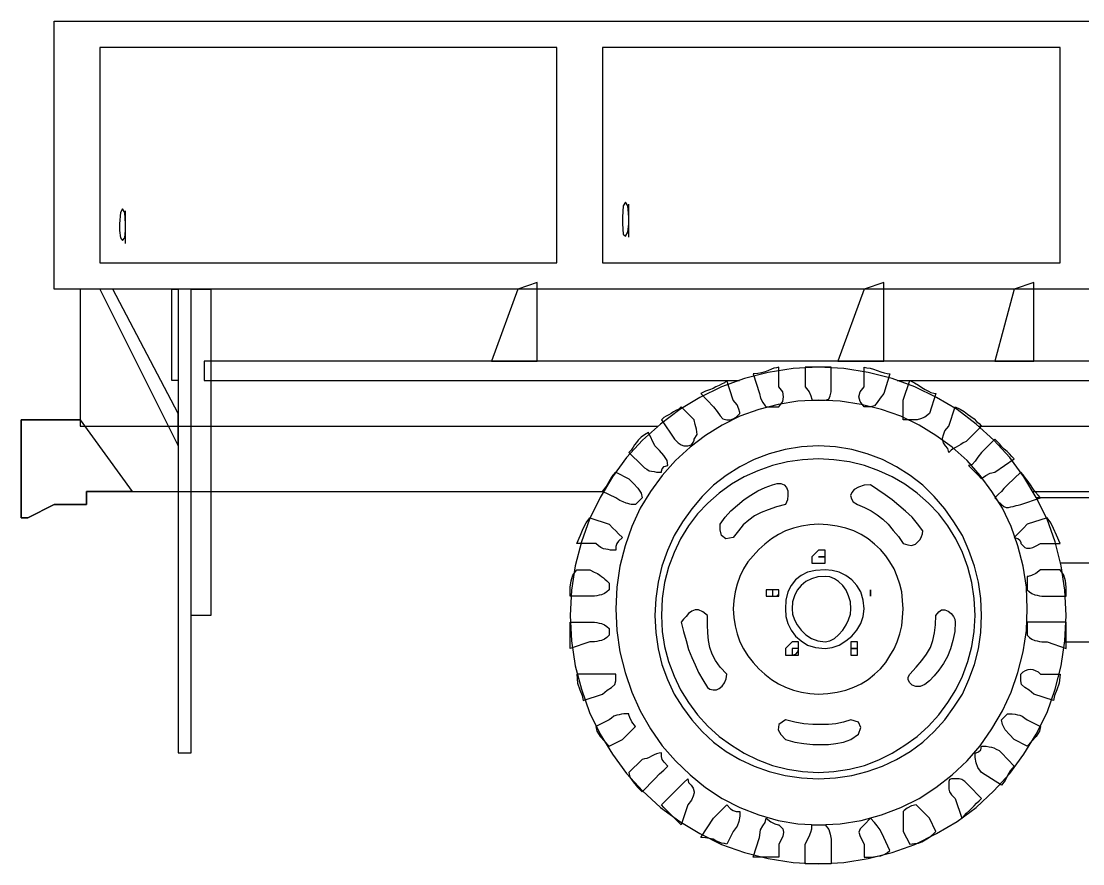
# Model space of a CAD drawing. Header units: millimetres. Extents: x -3106.05 to -3100.2, y 1822.95 to 1825.11.
# Drawn here: x -3106.054 to -3104.219, y 1822.951 to 1824.408 of the extents above; entities that cross this region are included whole.
import ezdxf

# ---------------------------------------------------------------- set-up
doc = ezdxf.new("R2010")
doc.units = ezdxf.units.MM
doc.header["$LTSCALE"] = 10
doc.layers.add('Veículos', color=2, linetype='Continuous')

msp = doc.modelspace()

# ---------------------------------------------------------------- linework, layer by layer
at = {"layer": 'Veículos'}
for points in [[(-3102.4519, 1823.9442), (-3105.9975, 1823.9442), (-3105.9975, 1824.4076), (-3102.4519, 1824.4076), (-3102.4519, 1823.9442)], [(-3105.1284, 1824.3621), (-3105.9187, 1824.3621), (-3105.9187, 1823.9897), (-3105.1284, 1823.9897), (-3105.1284, 1824.3621)], [(-3105.1284, 1824.3621), (-3105.9187, 1824.3621), (-3105.9187, 1823.9897)], [(-3104.2584, 1824.3621), (-3105.0495, 1824.3621), (-3105.0495, 1823.9897), (-3104.2584, 1823.9897), (-3104.2584, 1824.3621)], [(-3104.2584, 1824.3621), (-3105.0495, 1824.3621), (-3105.0495, 1823.9897)], [(-3105.8739, 1824.0572), (-3105.8756, 1824.0767), (-3105.8796, 1824.0832), (-3105.8829, 1824.0767), (-3105.8845, 1824.0572), (-3105.8845, 1824.0458), (-3105.8829, 1824.0328), (-3105.8796, 1824.0287), (-3105.8756, 1824.0328), (-3105.8739, 1824.0458), (-3105.8739, 1824.0572)], [(-3105.004, 1824.0686), (-3105.0056, 1824.0881), (-3105.0096, 1824.0946), (-3105.0137, 1824.0881), (-3105.0153, 1824.0686), (-3105.0153, 1824.0572), (-3105.0137, 1824.0393), (-3105.0096, 1824.036), (-3105.0056, 1824.0426), (-3105.004, 1824.0572), (-3105.004, 1824.0686)], [(-3105.004, 1824.0344), (-3105.004, 1824.036), (-3105.004, 1824.0417), (-3105.004, 1824.0491), (-3105.004, 1824.0572), (-3105.004, 1824.0686), (-3105.004, 1824.0767), (-3105.004, 1824.084), (-3105.004, 1824.0897), (-3105.004, 1824.0913)], [(-3105.8739, 1824.023), (-3105.8739, 1824.0247), (-3105.8739, 1824.0304), (-3105.8739, 1824.0377), (-3105.8739, 1824.0458), (-3105.8739, 1824.0572), (-3105.8739, 1824.0702), (-3105.8739, 1824.0775), (-3105.8739, 1824.08), (-3105.8739, 1824.08)], [(-3105.1625, 1823.9556), (-3105.1958, 1823.9442), (-3105.2414, 1823.8198), (-3105.1625, 1823.8198), (-3105.1625, 1823.9556)], [(-3104.5633, 1823.9556), (-3104.5975, 1823.9442), (-3104.643, 1823.8198), (-3104.5633, 1823.8198), (-3104.5633, 1823.9556)], [(-3104.304, 1823.9556), (-3104.3381, 1823.9442), (-3104.3714, 1823.8198), (-3104.304, 1823.8198), (-3104.304, 1823.9556)], [(-3102.4746, 1823.9442), (-3105.9528, 1823.9442), (-3105.9528, 1823.7076), (-3104.9531, 1823.7076)], [(-3105.8959, 1823.9442), (-3105.9187, 1823.9442), (-3105.7829, 1823.6734), (-3105.7829, 1823.7295), (-3105.8959, 1823.9442)], [(-3105.7942, 1823.9442), (-3105.7829, 1823.9442), (-3105.7829, 1823.7865), (-3105.7942, 1823.7865), (-3105.7942, 1823.9442)], [(-3105.7609, 1823.9442), (-3105.7829, 1823.9442), (-3105.7829, 1823.1425), (-3105.7609, 1823.1425), (-3105.7609, 1823.9442)], [(-3105.7609, 1823.9442), (-3105.7268, 1823.9442), (-3105.7268, 1823.3799), (-3105.7609, 1823.3799), (-3105.7609, 1823.9442)], [(-3103.5608, 1823.7865), (-3102.4746, 1823.7865), (-3102.4746, 1823.8198), (-3105.7382, 1823.8198), (-3105.7382, 1823.7865)], [(-3104.6763, 1823.8092), (-3104.7202, 1823.8068), (-3104.7633, 1823.8003), (-3104.804, 1823.7897), (-3104.8438, 1823.7751), (-3104.8812, 1823.7572), (-3104.9162, 1823.736), (-3104.9495, 1823.7108), (-3104.9804, 1823.6832), (-3105.008, 1823.6531), (-3105.0324, 1823.6198), (-3105.0536, 1823.584), (-3105.0723, 1823.5466), (-3105.0861, 1823.5076), (-3105.0966, 1823.4661), (-3105.1032, 1823.4238), (-3105.1056, 1823.3799), (-3105.1032, 1823.336), (-3105.0966, 1823.2929), (-3105.0861, 1823.2523), (-3105.0723, 1823.2124), (-3105.0536, 1823.175), (-3105.0324, 1823.1401), (-3105.008, 1823.1067), (-3104.9804, 1823.0767), (-3104.9495, 1823.0482), (-3104.9162, 1823.0238), (-3104.8812, 1823.0027), (-3104.8438, 1822.984), (-3104.804, 1822.9701), (-3104.7633, 1822.9596), (-3104.7202, 1822.9531), (-3104.6763, 1822.9506), (-3104.6324, 1822.9531), (-3104.5901, 1822.9596), (-3104.5487, 1822.9701), (-3104.5096, 1822.984), (-3104.4722, 1823.0027), (-3104.4365, 1823.0238), (-3104.4039, 1823.0482), (-3104.373, 1823.0767), (-3104.3454, 1823.1067), (-3104.321, 1823.1401), (-3104.2999, 1823.175), (-3104.2812, 1823.2124), (-3104.2673, 1823.2523), (-3104.2568, 1823.2929), (-3104.2503, 1823.336), (-3104.2478, 1823.3799), (-3104.2503, 1823.4238), (-3104.2568, 1823.4661), (-3104.2673, 1823.5076), (-3104.2812, 1823.5466), (-3104.2999, 1823.584), (-3104.321, 1823.6198), (-3104.3454, 1823.6531), (-3104.373, 1823.6832), (-3104.4039, 1823.7108), (-3104.4365, 1823.736), (-3104.4722, 1823.7572), (-3104.5096, 1823.7751), (-3104.5487, 1823.7897), (-3104.5901, 1823.8003), (-3104.6324, 1823.8068), (-3104.6763, 1823.8092)], [(-3104.7446, 1823.8092), (-3104.7487, 1823.8084), (-3104.7535, 1823.8076), (-3104.7576, 1823.8059), (-3104.7625, 1823.8035), (-3104.7682, 1823.8011), (-3104.7747, 1823.7995), (-3104.7812, 1823.7987), (-3104.7893, 1823.7978), (-3104.778, 1823.7637), (-3104.7763, 1823.7556), (-3104.7723, 1823.7482), (-3104.7682, 1823.7425), (-3104.7666, 1823.7409), (-3104.7584, 1823.7409), (-3104.7519, 1823.7409), (-3104.7462, 1823.7409), (-3104.7446, 1823.7409), (-3104.7381, 1823.7499), (-3104.7365, 1823.758), (-3104.7381, 1823.7669), (-3104.7446, 1823.7751), (-3104.7446, 1823.8092)], [(-3104.6544, 1823.8092), (-3104.6584, 1823.8092), (-3104.6625, 1823.8092), (-3104.6674, 1823.8092), (-3104.6722, 1823.8092), (-3104.6779, 1823.8092), (-3104.6836, 1823.8092), (-3104.691, 1823.8092), (-3104.6991, 1823.8092), (-3104.6991, 1823.7751), (-3104.6926, 1823.7669), (-3104.6893, 1823.7596), (-3104.6877, 1823.7539), (-3104.6877, 1823.7523), (-3104.6796, 1823.7523), (-3104.6722, 1823.7523), (-3104.6665, 1823.7523), (-3104.6649, 1823.7523), (-3104.6584, 1823.7539), (-3104.656, 1823.7596), (-3104.6544, 1823.7669), (-3104.6544, 1823.7751), (-3104.6544, 1823.8092)], [(-3104.5975, 1823.8092), (-3104.5926, 1823.8084), (-3104.5869, 1823.8076), (-3104.5812, 1823.8059), (-3104.5747, 1823.8035), (-3104.5682, 1823.8011), (-3104.5625, 1823.7995), (-3104.5576, 1823.7987), (-3104.5527, 1823.7978), (-3104.5633, 1823.7637), (-3104.5698, 1823.7556), (-3104.5747, 1823.7482), (-3104.5796, 1823.7425), (-3104.5861, 1823.7409), (-3104.5975, 1823.7409), (-3104.604, 1823.7499), (-3104.6064, 1823.758), (-3104.604, 1823.7669), (-3104.5975, 1823.7751), (-3104.5975, 1823.8092)], [(-3105.7382, 1823.7865), (-3104.8128, 1823.7865)], [(-3104.8348, 1823.7865), (-3104.8389, 1823.7824), (-3104.8438, 1823.7799), (-3104.8479, 1823.7775), (-3104.8536, 1823.7751), (-3104.8584, 1823.7726), (-3104.8649, 1823.7702), (-3104.8715, 1823.7677), (-3104.8796, 1823.7637), (-3104.8576, 1823.7409), (-3104.8511, 1823.7328), (-3104.8462, 1823.7255), (-3104.8414, 1823.7198), (-3104.8348, 1823.7181), (-3104.8284, 1823.7181), (-3104.8235, 1823.7198), (-3104.8186, 1823.723), (-3104.8121, 1823.7295), (-3104.8121, 1823.7312), (-3104.8137, 1823.7369), (-3104.817, 1823.7442), (-3104.8235, 1823.7523), (-3104.8348, 1823.7865)], [(-3104.54, 1823.7865), (-3103.895, 1823.7865)], [(-3104.5186, 1823.7865), (-3104.5105, 1823.7824), (-3104.5031, 1823.7783), (-3104.4974, 1823.7742), (-3104.4917, 1823.771), (-3104.486, 1823.7677), (-3104.482, 1823.7653), (-3104.4771, 1823.7645), (-3104.4731, 1823.7637), (-3104.4844, 1823.7295), (-3104.4926, 1823.723), (-3104.4999, 1823.7198), (-3104.5056, 1823.7181), (-3104.5072, 1823.7181), (-3104.5153, 1823.7181), (-3104.5227, 1823.7181), (-3104.5283, 1823.7181), (-3104.53, 1823.7181), (-3104.53, 1823.7271), (-3104.53, 1823.7352), (-3104.53, 1823.7442), (-3104.53, 1823.7523), (-3104.5186, 1823.7865)], [(-3104.6763, 1823.7523), (-3104.7121, 1823.7507), (-3104.7462, 1823.745), (-3104.7796, 1823.736), (-3104.8121, 1823.7246), (-3104.843, 1823.7092), (-3104.8715, 1823.6913), (-3104.8983, 1823.671), (-3104.9235, 1823.6482), (-3104.9462, 1823.6222), (-3104.9666, 1823.5946), (-3104.9845, 1823.5653), (-3104.9991, 1823.5336), (-3105.0105, 1823.5002), (-3105.0194, 1823.4653), (-3105.0251, 1823.4287), (-3105.0267, 1823.3913), (-3105.0251, 1823.3539), (-3105.0194, 1823.3173), (-3105.0105, 1823.2815), (-3104.9991, 1823.2474), (-3104.9845, 1823.2149), (-3104.9666, 1823.184), (-3104.9462, 1823.1547), (-3104.9235, 1823.1287), (-3104.8983, 1823.1043), (-3104.8715, 1823.0824), (-3104.843, 1823.0636), (-3104.8121, 1823.0482), (-3104.7796, 1823.0352), (-3104.7462, 1823.0254), (-3104.7121, 1823.0197), (-3104.6763, 1823.0181), (-3104.6389, 1823.0197), (-3104.6023, 1823.0254), (-3104.5674, 1823.0352), (-3104.534, 1823.0482), (-3104.5023, 1823.0636), (-3104.4731, 1823.0824), (-3104.4454, 1823.1043), (-3104.4194, 1823.1287), (-3104.3966, 1823.1547), (-3104.3763, 1823.184), (-3104.3584, 1823.2149), (-3104.343, 1823.2474), (-3104.3316, 1823.2815), (-3104.3226, 1823.3173), (-3104.3169, 1823.3539), (-3104.3153, 1823.3913), (-3104.3169, 1823.4287), (-3104.3226, 1823.4653), (-3104.3316, 1823.5002), (-3104.343, 1823.5336), (-3104.3584, 1823.5653), (-3104.3763, 1823.5946), (-3104.3966, 1823.6222), (-3104.4194, 1823.6482), (-3104.4454, 1823.671), (-3104.4731, 1823.6913), (-3104.5023, 1823.7092), (-3104.534, 1823.7246), (-3104.5674, 1823.736), (-3104.6023, 1823.745), (-3104.6389, 1823.7507), (-3104.6763, 1823.7523)], [(-3104.9137, 1823.7409), (-3104.9178, 1823.7369), (-3104.9227, 1823.7344), (-3104.9267, 1823.732), (-3104.9308, 1823.7295), (-3104.9349, 1823.7271), (-3104.9397, 1823.7246), (-3104.9438, 1823.7222), (-3104.9479, 1823.7181), (-3104.9251, 1823.6848), (-3104.9186, 1823.6783), (-3104.9137, 1823.675), (-3104.9089, 1823.6734), (-3104.9023, 1823.6734), (-3104.8958, 1823.675), (-3104.8926, 1823.6791), (-3104.891, 1823.6832), (-3104.891, 1823.6848), (-3104.8861, 1823.6929), (-3104.8869, 1823.7019), (-3104.8893, 1823.71), (-3104.891, 1823.7181), (-3104.9137, 1823.7409)], [(-3104.4397, 1823.7409), (-3104.4316, 1823.7369), (-3104.4243, 1823.7328), (-3104.4186, 1823.7279), (-3104.4129, 1823.7238), (-3104.4072, 1823.7198), (-3104.4031, 1823.7157), (-3104.3982, 1823.7117), (-3104.3942, 1823.7076), (-3104.417, 1823.6848), (-3104.421, 1823.6807), (-3104.4259, 1823.6783), (-3104.43, 1823.6759), (-3104.434, 1823.6734), (-3104.4381, 1823.671), (-3104.443, 1823.6686), (-3104.447, 1823.6661), (-3104.4511, 1823.6621), (-3104.4527, 1823.6686), (-3104.4568, 1823.6734), (-3104.46, 1823.6783), (-3104.4617, 1823.6848), (-3104.4617, 1823.6864), (-3104.46, 1823.6921), (-3104.4576, 1823.6995), (-3104.4511, 1823.7076), (-3104.4397, 1823.7409)], [(-3105.9528, 1823.7181), (-3106.0544, 1823.7181), (-3106.0544, 1823.549), (-3106.0431, 1823.549), (-3105.9975, 1823.5718), (-3105.9414, 1823.5718), (-3105.9414, 1823.5946), (-3105.0473, 1823.5946)], [(-3106.0544, 1823.7181), (-3105.9528, 1823.7181), (-3105.8626, 1823.5946), (-3105.9414, 1823.5946), (-3105.9414, 1823.5718), (-3105.9975, 1823.5718), (-3106.0431, 1823.549), (-3106.0544, 1823.549), (-3106.0544, 1823.7181)], [(-3104.9698, 1823.6962), (-3104.9771, 1823.6921), (-3104.9828, 1823.6881), (-3104.9877, 1823.6832), (-3104.991, 1823.6791), (-3104.9942, 1823.675), (-3104.9967, 1823.671), (-3104.9999, 1823.6661), (-3105.004, 1823.6621), (-3104.9812, 1823.6393), (-3104.9771, 1823.6352), (-3104.9731, 1823.6328), (-3104.969, 1823.6303), (-3104.9649, 1823.6295), (-3104.9601, 1823.6287), (-3104.956, 1823.6279), (-3104.9519, 1823.6279), (-3104.9479, 1823.6279), (-3104.9479, 1823.6295), (-3104.9462, 1823.6336), (-3104.943, 1823.6377), (-3104.9365, 1823.6393), (-3104.9381, 1823.6482), (-3104.9438, 1823.6564), (-3104.9511, 1823.6653), (-3104.9593, 1823.6734), (-3104.9698, 1823.6962)], [(-3104.4003, 1823.7076), (-3104.017, 1823.7076)], [(-3104.3381, 1823.6507), (-3104.3422, 1823.6547), (-3104.3462, 1823.6596), (-3104.3503, 1823.6637), (-3104.3551, 1823.6678), (-3104.3592, 1823.6718), (-3104.3633, 1823.6767), (-3104.3674, 1823.6807), (-3104.3714, 1823.6848), (-3104.3942, 1823.6621), (-3104.4007, 1823.6539), (-3104.4056, 1823.6466), (-3104.4104, 1823.6409), (-3104.417, 1823.6393), (-3104.4104, 1823.6328), (-3104.4056, 1823.6279), (-3104.4007, 1823.623), (-3104.3942, 1823.6165), (-3104.3926, 1823.6182), (-3104.3869, 1823.6222), (-3104.3796, 1823.6263), (-3104.3714, 1823.6279), (-3104.3381, 1823.6507)], [(-3104.6763, 1823.6734), (-3104.7056, 1823.6718), (-3104.734, 1823.6669), (-3104.7617, 1823.6596), (-3104.7877, 1823.6499), (-3104.8121, 1823.6368), (-3104.8357, 1823.6222), (-3104.8576, 1823.6051), (-3104.8771, 1823.5856), (-3104.895, 1823.5645), (-3104.9113, 1823.5417), (-3104.9259, 1823.5181), (-3104.9373, 1823.4921), (-3104.9471, 1823.4653), (-3104.9536, 1823.4377), (-3104.9576, 1823.4092), (-3104.9593, 1823.3799), (-3104.9576, 1823.3507), (-3104.9536, 1823.3222), (-3104.9471, 1823.2954), (-3104.9373, 1823.2694), (-3104.9259, 1823.2441), (-3104.9113, 1823.2214), (-3104.895, 1823.1994), (-3104.8771, 1823.1791), (-3104.8576, 1823.1612), (-3104.8357, 1823.1449), (-3104.8121, 1823.1311), (-3104.7877, 1823.1197), (-3104.7617, 1823.11), (-3104.734, 1823.1035), (-3104.7056, 1823.0994), (-3104.6763, 1823.0978), (-3104.6471, 1823.0994), (-3104.6186, 1823.1035), (-3104.5918, 1823.11), (-3104.5658, 1823.1197), (-3104.5413, 1823.1311), (-3104.5178, 1823.1449), (-3104.4958, 1823.1612), (-3104.4763, 1823.1791), (-3104.4576, 1823.1994), (-3104.4421, 1823.2214), (-3104.4275, 1823.2441), (-3104.4161, 1823.2694), (-3104.4064, 1823.2954), (-3104.3999, 1823.3222), (-3104.3958, 1823.3507), (-3104.3942, 1823.3799), (-3104.3958, 1823.4092), (-3104.3999, 1823.4377), (-3104.4064, 1823.4653), (-3104.4161, 1823.4921), (-3104.4275, 1823.5181), (-3104.4421, 1823.5417), (-3104.4576, 1823.5645), (-3104.4763, 1823.5856), (-3104.4958, 1823.6051), (-3104.5178, 1823.6222), (-3104.5413, 1823.6368), (-3104.5658, 1823.6499), (-3104.5918, 1823.6596), (-3104.6186, 1823.6669), (-3104.6471, 1823.6718), (-3104.6763, 1823.6734)], [(-3104.6763, 1823.6507), (-3104.7039, 1823.649), (-3104.73, 1823.6458), (-3104.756, 1823.6393), (-3104.7812, 1823.6303), (-3104.8048, 1823.6198), (-3104.8267, 1823.6068), (-3104.8479, 1823.5913), (-3104.8674, 1823.5743), (-3104.8853, 1823.5555), (-3104.9007, 1823.5352), (-3104.9145, 1823.5124), (-3104.9259, 1823.4889), (-3104.9357, 1823.4637), (-3104.9422, 1823.4368), (-3104.9462, 1823.4092), (-3104.9479, 1823.3799), (-3104.9462, 1823.3523), (-3104.9422, 1823.3263), (-3104.9357, 1823.3002), (-3104.9259, 1823.275), (-3104.9145, 1823.2515), (-3104.9007, 1823.2295), (-3104.8853, 1823.2084), (-3104.8674, 1823.1888), (-3104.8479, 1823.171), (-3104.8267, 1823.1555), (-3104.8048, 1823.1417), (-3104.7812, 1823.1303), (-3104.756, 1823.1206), (-3104.73, 1823.1141), (-3104.7039, 1823.11), (-3104.6763, 1823.1084), (-3104.6495, 1823.11), (-3104.6226, 1823.1141), (-3104.5966, 1823.1206), (-3104.5722, 1823.1303), (-3104.5487, 1823.1417), (-3104.5267, 1823.1555), (-3104.5056, 1823.171), (-3104.486, 1823.1888), (-3104.4682, 1823.2084), (-3104.4527, 1823.2295), (-3104.4389, 1823.2515), (-3104.4275, 1823.275), (-3104.4178, 1823.3002), (-3104.4113, 1823.3263), (-3104.4072, 1823.3523), (-3104.4056, 1823.3799), (-3104.4072, 1823.4092), (-3104.4113, 1823.4368), (-3104.4178, 1823.4637), (-3104.4275, 1823.4889), (-3104.4389, 1823.5124), (-3104.4527, 1823.5352), (-3104.4682, 1823.5555), (-3104.486, 1823.5743), (-3104.5056, 1823.5913), (-3104.5267, 1823.6068), (-3104.5487, 1823.6198), (-3104.5722, 1823.6303), (-3104.5966, 1823.6393), (-3104.6226, 1823.6458), (-3104.6495, 1823.649), (-3104.6763, 1823.6507)], [(-3105.0495, 1823.5946), (-3105.043, 1823.6027), (-3105.0381, 1823.6116), (-3105.0332, 1823.6198), (-3105.0267, 1823.6279), (-3105.004, 1823.6165), (-3104.9958, 1823.6084), (-3104.9885, 1823.6003), (-3104.9828, 1823.5913), (-3104.9812, 1823.5832), (-3104.9926, 1823.5718), (-3104.9967, 1823.5718), (-3104.9999, 1823.5718), (-3105.0024, 1823.5726), (-3105.0056, 1823.5734), (-3105.0088, 1823.5743), (-3105.0137, 1823.5767), (-3105.0194, 1823.5791), (-3105.0267, 1823.5832), (-3105.0495, 1823.5946)], [(-3104.2926, 1823.5832), (-3104.2966, 1823.5881), (-3104.3015, 1823.5937), (-3104.3056, 1823.5994), (-3104.3096, 1823.606), (-3104.3137, 1823.6116), (-3104.3186, 1823.6173), (-3104.3226, 1823.623), (-3104.3267, 1823.6279), (-3104.3495, 1823.606), (-3104.356, 1823.5994), (-3104.36, 1823.5946), (-3104.3649, 1823.5897), (-3104.3714, 1823.5832), (-3104.3649, 1823.5767), (-3104.3617, 1823.5734), (-3104.36, 1823.5718), (-3104.36, 1823.5718), (-3104.356, 1823.5686), (-3104.3519, 1823.5669), (-3104.3479, 1823.5669), (-3104.3438, 1823.5677), (-3104.3397, 1823.5686), (-3104.3348, 1823.5702), (-3104.3308, 1823.571), (-3104.3267, 1823.5718), (-3104.2926, 1823.5832)], [(-3104.7332, 1823.5718), (-3104.7487, 1823.5677), (-3104.7633, 1823.5629), (-3104.7755, 1823.558), (-3104.7869, 1823.5523), (-3104.7966, 1823.545), (-3104.8064, 1823.5369), (-3104.8145, 1823.5263), (-3104.8235, 1823.5149), (-3104.8365, 1823.5124), (-3104.8438, 1823.5181), (-3104.8462, 1823.5279), (-3104.8462, 1823.5377), (-3104.8373, 1823.5498), (-3104.8276, 1823.5612), (-3104.8162, 1823.571), (-3104.8048, 1823.5808), (-3104.7934, 1823.5881), (-3104.7812, 1823.5954), (-3104.7682, 1823.6011), (-3104.756, 1823.606), (-3104.7478, 1823.6084), (-3104.7414, 1823.6084), (-3104.7357, 1823.606), (-3104.7316, 1823.6011), (-3104.7292, 1823.5954), (-3104.7292, 1823.5881), (-3104.73, 1823.5799), (-3104.7332, 1823.5718)], [(-3104.6088, 1823.5718), (-3104.5966, 1823.5669), (-3104.5852, 1823.5612), (-3104.5747, 1823.5539), (-3104.5649, 1823.5466), (-3104.556, 1823.5377), (-3104.547, 1823.5271), (-3104.5381, 1823.5165), (-3104.53, 1823.5043), (-3104.5218, 1823.5019), (-3104.5153, 1823.5011), (-3104.5088, 1823.5035), (-3104.5048, 1823.5068), (-3104.5007, 1823.5116), (-3104.4983, 1823.5165), (-3104.4966, 1823.5214), (-3104.4958, 1823.5263), (-3104.5048, 1823.5385), (-3104.5145, 1823.5498), (-3104.5259, 1823.5604), (-3104.5373, 1823.5702), (-3104.5487, 1823.5799), (-3104.5609, 1823.5889), (-3104.5739, 1823.597), (-3104.5861, 1823.606), (-3104.5975, 1823.6051), (-3104.6072, 1823.6019), (-3104.6145, 1823.5978), (-3104.6186, 1823.5929), (-3104.621, 1823.5872), (-3104.6194, 1823.5816), (-3104.6161, 1823.5767), (-3104.6088, 1823.5718)], [(-3104.3061, 1823.5946), (-3104.2023, 1823.5946), (-3104.1051, 1823.5946)], [(-3104.1108, 1823.5832), (-3104.2994, 1823.5832)], [(-3105.0942, 1823.5043), (-3105.0877, 1823.519), (-3105.0828, 1823.5303), (-3105.078, 1823.5401), (-3105.0715, 1823.549), (-3105.0381, 1823.5377), (-3105.0316, 1823.5312), (-3105.0267, 1823.5263), (-3105.0219, 1823.5214), (-3105.0153, 1823.5149), (-3105.0219, 1823.5084), (-3105.0251, 1823.5043), (-3105.0267, 1823.4994), (-3105.0267, 1823.493), (-3105.0308, 1823.493), (-3105.0357, 1823.493), (-3105.0398, 1823.4938), (-3105.0438, 1823.4946), (-3105.0479, 1823.4954), (-3105.0527, 1823.4978), (-3105.0568, 1823.5002), (-3105.0609, 1823.5043), (-3105.0942, 1823.5043)], [(-3104.2584, 1823.5043), (-3104.2649, 1823.519), (-3104.2698, 1823.5303), (-3104.2747, 1823.5401), (-3104.2812, 1823.549), (-3104.3153, 1823.5377), (-3104.3218, 1823.5312), (-3104.3267, 1823.5263), (-3104.3316, 1823.5214), (-3104.3381, 1823.5149), (-3104.3316, 1823.5133), (-3104.3283, 1823.51), (-3104.3267, 1823.5059), (-3104.3267, 1823.5043), (-3104.3226, 1823.5002), (-3104.3194, 1823.4978), (-3104.3169, 1823.4962), (-3104.3137, 1823.4962), (-3104.3104, 1823.4962), (-3104.3056, 1823.4978), (-3104.2999, 1823.5002), (-3104.2926, 1823.5043), (-3104.2584, 1823.5043)], [(-3104.6763, 1823.5377), (-3104.691, 1823.5369), (-3104.7056, 1823.5344), (-3104.7194, 1823.5312), (-3104.7332, 1823.5263), (-3104.7454, 1823.5198), (-3104.7576, 1823.5124), (-3104.769, 1823.5035), (-3104.7796, 1823.4938), (-3104.7893, 1823.4832), (-3104.7983, 1823.4726), (-3104.8056, 1823.4604), (-3104.8121, 1823.4474), (-3104.817, 1823.4344), (-3104.8202, 1823.4206), (-3104.8227, 1823.4059), (-3104.8235, 1823.3913), (-3104.8227, 1823.3767), (-3104.8202, 1823.362), (-3104.817, 1823.3482), (-3104.8121, 1823.3344), (-3104.8056, 1823.3222), (-3104.7983, 1823.31), (-3104.7893, 1823.2986), (-3104.7796, 1823.288), (-3104.769, 1823.2783), (-3104.7576, 1823.2694), (-3104.7454, 1823.262), (-3104.7332, 1823.2563), (-3104.7194, 1823.2506), (-3104.7056, 1823.2474), (-3104.691, 1823.245), (-3104.6763, 1823.2441), (-3104.66, 1823.245), (-3104.6438, 1823.2474), (-3104.6292, 1823.2506), (-3104.6153, 1823.2563), (-3104.6023, 1823.262), (-3104.5901, 1823.2694), (-3104.5796, 1823.2783), (-3104.569, 1823.288), (-3104.5601, 1823.2986), (-3104.5527, 1823.31), (-3104.5454, 1823.3222), (-3104.5405, 1823.3344), (-3104.5356, 1823.3482), (-3104.5324, 1823.362), (-3104.5308, 1823.3767), (-3104.53, 1823.3913), (-3104.5308, 1823.4059), (-3104.5324, 1823.4206), (-3104.5356, 1823.4344), (-3104.5405, 1823.4474), (-3104.5454, 1823.4604), (-3104.5527, 1823.4726), (-3104.5601, 1823.4832), (-3104.569, 1823.4938), (-3104.5796, 1823.5035), (-3104.5901, 1823.5124), (-3104.6023, 1823.5198), (-3104.6153, 1823.5263), (-3104.6292, 1823.5312), (-3104.6438, 1823.5344), (-3104.66, 1823.5369), (-3104.6763, 1823.5377)], [(-3104.6649, 1823.493), (-3104.6763, 1823.493), (-3104.6763, 1823.493), (-3104.6877, 1823.4816), (-3104.6877, 1823.4816), (-3104.6877, 1823.4702), (-3104.6763, 1823.4702), (-3104.6763, 1823.4702), (-3104.6649, 1823.4702), (-3104.6649, 1823.4702), (-3104.6649, 1823.4816), (-3104.6649, 1823.4816), (-3104.6649, 1823.493)], [(-3104.6763, 1823.4816), (-3104.6763, 1823.4816), (-3104.6763, 1823.4816), (-3104.6698, 1823.4816), (-3104.6665, 1823.4816), (-3104.6649, 1823.4816), (-3104.6649, 1823.4816), (-3104.6649, 1823.4816), (-3104.6665, 1823.4816), (-3104.6698, 1823.4816), (-3104.6763, 1823.4816)], [(-3105.1056, 1823.4132), (-3105.1056, 1823.4287), (-3105.104, 1823.4401), (-3105.1007, 1823.4499), (-3105.0942, 1823.4588), (-3105.0715, 1823.4588), (-3105.0641, 1823.4547), (-3105.0584, 1823.4523), (-3105.0544, 1823.4499), (-3105.0511, 1823.4474), (-3105.0479, 1823.445), (-3105.0454, 1823.4425), (-3105.0422, 1823.4401), (-3105.0381, 1823.436), (-3105.0381, 1823.4246), (-3105.0422, 1823.4206), (-3105.0463, 1823.4181), (-3105.0511, 1823.4157), (-3105.0552, 1823.4149), (-3105.0592, 1823.4141), (-3105.0633, 1823.4132), (-3105.0674, 1823.4132), (-3105.0715, 1823.4132), (-3105.1056, 1823.4132)], [(-3104.6649, 1823.4588), (-3104.6812, 1823.458), (-3104.695, 1823.4547), (-3104.7064, 1823.449), (-3104.7161, 1823.4417), (-3104.7235, 1823.432), (-3104.7292, 1823.4206), (-3104.7324, 1823.4067), (-3104.7332, 1823.3913), (-3104.7324, 1823.3783), (-3104.7292, 1823.3661), (-3104.7235, 1823.3547), (-3104.7161, 1823.3442), (-3104.7064, 1823.336), (-3104.695, 1823.3287), (-3104.6812, 1823.3246), (-3104.6649, 1823.323), (-3104.6527, 1823.3246), (-3104.6405, 1823.3287), (-3104.6292, 1823.336), (-3104.6186, 1823.3442), (-3104.6097, 1823.3547), (-3104.6031, 1823.3661), (-3104.5991, 1823.3783), (-3104.5975, 1823.3913), (-3104.5991, 1823.4067), (-3104.6031, 1823.4206), (-3104.6097, 1823.432), (-3104.6186, 1823.4417), (-3104.6292, 1823.449), (-3104.6405, 1823.4547), (-3104.6527, 1823.458), (-3104.6649, 1823.4588)], [(-3104.2478, 1823.4132), (-3104.2478, 1823.4287), (-3104.2495, 1823.4401), (-3104.2519, 1823.4499), (-3104.2584, 1823.4588), (-3104.2926, 1823.4588), (-3104.3007, 1823.4523), (-3104.308, 1823.449), (-3104.3137, 1823.4474), (-3104.3153, 1823.4474), (-3104.3153, 1823.4393), (-3104.3153, 1823.432), (-3104.3153, 1823.4263), (-3104.3153, 1823.4246), (-3104.3112, 1823.4206), (-3104.3072, 1823.4181), (-3104.3023, 1823.4157), (-3104.2983, 1823.4149), (-3104.2942, 1823.4141), (-3104.2901, 1823.4132), (-3104.2852, 1823.4132), (-3104.2812, 1823.4132), (-3104.2478, 1823.4132)], [(-3104.149, 1823.4702), (-3104.2578, 1823.4702)], [(-3104.6649, 1823.4474), (-3104.6771, 1823.4466), (-3104.6885, 1823.4434), (-3104.6983, 1823.4385), (-3104.7064, 1823.432), (-3104.7129, 1823.4238), (-3104.7178, 1823.4141), (-3104.721, 1823.4035), (-3104.7218, 1823.3913), (-3104.721, 1823.3824), (-3104.7178, 1823.3726), (-3104.7129, 1823.3636), (-3104.7064, 1823.3547), (-3104.6983, 1823.3466), (-3104.6885, 1823.3401), (-3104.6771, 1823.336), (-3104.6649, 1823.3344), (-3104.6568, 1823.336), (-3104.6487, 1823.3401), (-3104.6414, 1823.3466), (-3104.634, 1823.3547), (-3104.6283, 1823.3636), (-3104.6243, 1823.3726), (-3104.621, 1823.3824), (-3104.6202, 1823.3913), (-3104.621, 1823.4035), (-3104.6243, 1823.4141), (-3104.6283, 1823.4238), (-3104.634, 1823.432), (-3104.6414, 1823.4385), (-3104.6487, 1823.4434), (-3104.6568, 1823.4466), (-3104.6649, 1823.4474)], [(-3104.7446, 1823.4246), (-3104.756, 1823.4246), (-3104.756, 1823.4246), (-3104.7666, 1823.4246), (-3104.7666, 1823.4246), (-3104.7666, 1823.4132), (-3104.756, 1823.4132), (-3104.756, 1823.4132), (-3104.7446, 1823.4132), (-3104.7446, 1823.4132), (-3104.7446, 1823.4246), (-3104.7446, 1823.4246), (-3104.7446, 1823.4246)], [(-3104.756, 1823.4246), (-3104.756, 1823.4246), (-3104.756, 1823.4181), (-3104.756, 1823.4149), (-3104.756, 1823.4132), (-3104.756, 1823.4132), (-3104.7495, 1823.4132), (-3104.7462, 1823.4149), (-3104.7446, 1823.4181), (-3104.7446, 1823.4246), (-3104.7446, 1823.4246), (-3104.7462, 1823.4246), (-3104.7495, 1823.4246), (-3104.756, 1823.4246)], [(-3104.5861, 1823.4246), (-3104.5861, 1823.4246), (-3104.5861, 1823.4181), (-3104.5861, 1823.4149), (-3104.5861, 1823.4132), (-3104.5861, 1823.4132), (-3104.5861, 1823.4132), (-3104.5861, 1823.4149), (-3104.5861, 1823.4181), (-3104.5861, 1823.4246), (-3104.5861, 1823.4246)], [(-3104.8348, 1823.2783), (-3104.8462, 1823.2905), (-3104.8544, 1823.3019), (-3104.8601, 1823.3133), (-3104.8641, 1823.3246), (-3104.8666, 1823.3368), (-3104.8674, 1823.3498), (-3104.8682, 1823.3636), (-3104.8682, 1823.3799), (-3104.8763, 1823.3864), (-3104.8836, 1823.3897), (-3104.8893, 1823.3897), (-3104.895, 1823.3872), (-3104.9007, 1823.3832), (-3104.9048, 1823.3783), (-3104.9097, 1823.3734), (-3104.9137, 1823.3685), (-3104.9097, 1823.3523), (-3104.9048, 1823.3368), (-3104.9007, 1823.3214), (-3104.895, 1823.3076), (-3104.8893, 1823.2946), (-3104.8836, 1823.2815), (-3104.8763, 1823.2685), (-3104.8682, 1823.2555), (-3104.8641, 1823.2523), (-3104.8584, 1823.2515), (-3104.8527, 1823.2515), (-3104.8479, 1823.2539), (-3104.843, 1823.258), (-3104.8389, 1823.2637), (-3104.8357, 1823.2702), (-3104.8348, 1823.2783)], [(-3104.5186, 1823.2783), (-3104.5072, 1823.2905), (-3104.4974, 1823.3019), (-3104.4893, 1823.3133), (-3104.4828, 1823.3246), (-3104.4788, 1823.3368), (-3104.4755, 1823.3498), (-3104.4739, 1823.3636), (-3104.4731, 1823.3799), (-3104.4682, 1823.3864), (-3104.4633, 1823.3897), (-3104.4576, 1823.3897), (-3104.4519, 1823.3872), (-3104.447, 1823.3832), (-3104.443, 1823.3783), (-3104.4405, 1823.3734), (-3104.4397, 1823.3685), (-3104.4405, 1823.3523), (-3104.4438, 1823.3368), (-3104.4478, 1823.3222), (-3104.4535, 1823.3092), (-3104.46, 1823.297), (-3104.4682, 1823.2856), (-3104.4763, 1823.2758), (-3104.4844, 1823.2669), (-3104.4926, 1823.2604), (-3104.5007, 1823.2572), (-3104.508, 1823.2572), (-3104.5145, 1823.2596), (-3104.5186, 1823.2637), (-3104.521, 1823.2685), (-3104.521, 1823.2734), (-3104.5186, 1823.2783)], [(-3105.1056, 1823.323), (-3105.1056, 1823.3336), (-3105.1056, 1823.3458), (-3105.1056, 1823.358), (-3105.1056, 1823.3685), (-3105.0715, 1823.3685), (-3105.0674, 1823.3685), (-3105.0633, 1823.3685), (-3105.0592, 1823.3677), (-3105.0552, 1823.3669), (-3105.0511, 1823.3661), (-3105.0463, 1823.3636), (-3105.0422, 1823.3612), (-3105.0381, 1823.3572), (-3105.0381, 1823.3458), (-3105.0422, 1823.3417), (-3105.0463, 1823.3393), (-3105.0511, 1823.3368), (-3105.0552, 1823.336), (-3105.0592, 1823.3352), (-3105.0633, 1823.3344), (-3105.0674, 1823.3344), (-3105.0715, 1823.3344), (-3105.1056, 1823.323)], [(-3104.2478, 1823.323), (-3104.2478, 1823.3336), (-3104.2478, 1823.3458), (-3104.2478, 1823.358), (-3104.2478, 1823.3685), (-3104.2812, 1823.3685), (-3104.2852, 1823.3685), (-3104.2901, 1823.3685), (-3104.2942, 1823.3685), (-3104.2983, 1823.3685), (-3104.3023, 1823.3685), (-3104.3072, 1823.3685), (-3104.3112, 1823.3685), (-3104.3153, 1823.3685), (-3104.3153, 1823.3604), (-3104.3153, 1823.3531), (-3104.3153, 1823.3474), (-3104.3153, 1823.3458), (-3104.3112, 1823.3417), (-3104.3072, 1823.3393), (-3104.3023, 1823.3368), (-3104.2983, 1823.336), (-3104.2942, 1823.3352), (-3104.2901, 1823.3344), (-3104.2852, 1823.3344), (-3104.2812, 1823.3344), (-3104.2478, 1823.323)], [(-3104.7105, 1823.3344), (-3104.7218, 1823.3344), (-3104.7218, 1823.3344), (-3104.7332, 1823.323), (-3104.7332, 1823.323), (-3104.7332, 1823.3116), (-3104.7218, 1823.3116), (-3104.7218, 1823.3116), (-3104.7105, 1823.3116), (-3104.7105, 1823.3116), (-3104.7105, 1823.323), (-3104.7105, 1823.323), (-3104.7105, 1823.3344)], [(-3104.6088, 1823.3344), (-3104.6202, 1823.3344), (-3104.6202, 1823.3344), (-3104.6202, 1823.323), (-3104.6202, 1823.323), (-3104.6202, 1823.323), (-3104.6202, 1823.3116), (-3104.6202, 1823.3116), (-3104.6088, 1823.3116), (-3104.6088, 1823.323), (-3104.6088, 1823.323), (-3104.6088, 1823.323), (-3104.6088, 1823.3344)], [(-3104.2505, 1823.3344), (-3104.1524, 1823.3344)], [(-3104.7218, 1823.323), (-3104.7218, 1823.323), (-3104.7218, 1823.3116), (-3104.7153, 1823.3133), (-3104.7121, 1823.3173), (-3104.7105, 1823.3214), (-3104.7105, 1823.323), (-3104.7105, 1823.323), (-3104.7121, 1823.323), (-3104.7153, 1823.323), (-3104.7218, 1823.323)], [(-3104.6202, 1823.323), (-3104.6202, 1823.323), (-3104.6202, 1823.323), (-3104.6137, 1823.323), (-3104.6105, 1823.323), (-3104.6088, 1823.323), (-3104.6088, 1823.323), (-3104.6088, 1823.323), (-3104.6105, 1823.323), (-3104.6137, 1823.323), (-3104.6202, 1823.323)], [(-3105.0942, 1823.2783), (-3105.0926, 1823.2629), (-3105.0885, 1823.2515), (-3105.0845, 1823.2417), (-3105.0828, 1823.2327), (-3105.0495, 1823.2441), (-3105.0414, 1823.2506), (-3105.0341, 1823.2555), (-3105.0284, 1823.2604), (-3105.0267, 1823.2669), (-3105.0267, 1823.2783), (-3105.0308, 1823.2783), (-3105.0357, 1823.2783), (-3105.0398, 1823.2783), (-3105.0438, 1823.2783), (-3105.0479, 1823.2783), (-3105.0527, 1823.2783), (-3105.0568, 1823.2783), (-3105.0609, 1823.2783), (-3105.0942, 1823.2783)], [(-3104.2584, 1823.2783), (-3104.26, 1823.2629), (-3104.2641, 1823.2515), (-3104.2682, 1823.2417), (-3104.2698, 1823.2327), (-3104.304, 1823.2441), (-3104.3121, 1823.2506), (-3104.3194, 1823.2555), (-3104.3251, 1823.2604), (-3104.3267, 1823.2669), (-3104.3267, 1823.2783), (-3104.3226, 1823.2823), (-3104.3186, 1823.2848), (-3104.3137, 1823.2864), (-3104.3096, 1823.2872), (-3104.3056, 1823.2864), (-3104.3015, 1823.2848), (-3104.2966, 1823.2823), (-3104.2926, 1823.2783), (-3104.2584, 1823.2783)], [(-3105.0609, 1823.188), (-3105.0592, 1823.1799), (-3105.0536, 1823.171), (-3105.0463, 1823.1628), (-3105.0381, 1823.1539), (-3105.0153, 1823.1653), (-3105.0072, 1823.1734), (-3104.9999, 1823.1807), (-3104.9942, 1823.1864), (-3104.9926, 1823.188), (-3104.9991, 1823.1962), (-3105.0024, 1823.2035), (-3105.004, 1823.2084), (-3105.004, 1823.21), (-3105.008, 1823.21), (-3105.0129, 1823.21), (-3105.017, 1823.2092), (-3105.021, 1823.2084), (-3105.0251, 1823.2076), (-3105.03, 1823.2059), (-3105.0341, 1823.2027), (-3105.0381, 1823.1994), (-3105.0609, 1823.188)], [(-3104.2926, 1823.188), (-3104.2942, 1823.1799), (-3104.2999, 1823.171), (-3104.3072, 1823.1628), (-3104.3153, 1823.1539), (-3104.3381, 1823.1653), (-3104.3462, 1823.1742), (-3104.3535, 1823.1824), (-3104.3584, 1823.1913), (-3104.36, 1823.1994), (-3104.3495, 1823.21), (-3104.3454, 1823.21), (-3104.3413, 1823.21), (-3104.3365, 1823.2092), (-3104.3324, 1823.2084), (-3104.3283, 1823.2076), (-3104.3243, 1823.2059), (-3104.3194, 1823.2027), (-3104.3153, 1823.1994), (-3104.2926, 1823.188)], [(-3104.6202, 1823.1994), (-3104.6332, 1823.1954), (-3104.6462, 1823.1929), (-3104.6592, 1823.1913), (-3104.6722, 1823.1913), (-3104.6861, 1823.1913), (-3104.7015, 1823.1929), (-3104.717, 1823.1954), (-3104.7332, 1823.1994), (-3104.7446, 1823.1913), (-3104.7462, 1823.1824), (-3104.7414, 1823.1742), (-3104.7332, 1823.1653), (-3104.717, 1823.1612), (-3104.7015, 1823.1588), (-3104.6861, 1823.1571), (-3104.6722, 1823.1571), (-3104.6592, 1823.1571), (-3104.6462, 1823.1588), (-3104.6332, 1823.1612), (-3104.6202, 1823.1653), (-3104.6072, 1823.175), (-3104.6031, 1823.1864), (-3104.6072, 1823.1954), (-3104.6202, 1823.1994)], [(-3104.3381, 1823.1197), (-3104.3446, 1823.1116), (-3104.3495, 1823.1035), (-3104.3535, 1823.0946), (-3104.36, 1823.0864), (-3104.3942, 1823.1084), (-3104.4007, 1823.1173), (-3104.4039, 1823.1254), (-3104.4056, 1823.1344), (-3104.4056, 1823.1425), (-3104.4039, 1823.1425), (-3104.3999, 1823.1441), (-3104.3958, 1823.1474), (-3104.3942, 1823.1539), (-3104.3901, 1823.1539), (-3104.3861, 1823.1539), (-3104.3812, 1823.1531), (-3104.3771, 1823.1523), (-3104.373, 1823.1514), (-3104.369, 1823.149), (-3104.3641, 1823.1466), (-3104.36, 1823.1425), (-3104.3381, 1823.1197)], [(-3105.004, 1823.1084), (-3105.0024, 1823.1002), (-3104.9967, 1823.0921), (-3104.9893, 1823.0832), (-3104.9812, 1823.075), (-3104.9593, 1823.0978), (-3104.9511, 1823.1059), (-3104.9438, 1823.1124), (-3104.9381, 1823.1181), (-3104.9365, 1823.1197), (-3104.943, 1823.1263), (-3104.9462, 1823.1311), (-3104.9479, 1823.136), (-3104.9479, 1823.1425), (-3104.9519, 1823.1417), (-3104.956, 1823.1409), (-3104.9601, 1823.1393), (-3104.9649, 1823.1368), (-3104.969, 1823.1344), (-3104.9731, 1823.1328), (-3104.9771, 1823.132), (-3104.9812, 1823.1311), (-3105.004, 1823.1084)], [(-3104.9137, 1823.0181), (-3104.9178, 1823.0222), (-3104.9227, 1823.0271), (-3104.9267, 1823.0311), (-3104.9308, 1823.0352), (-3104.9349, 1823.0393), (-3104.9397, 1823.0441), (-3104.9438, 1823.0482), (-3104.9479, 1823.0523), (-3104.9251, 1823.075), (-3104.9186, 1823.0815), (-3104.9137, 1823.0864), (-3104.9089, 1823.0913), (-3104.9023, 1823.0978), (-3104.9007, 1823.0913), (-3104.8966, 1823.0864), (-3104.8926, 1823.0815), (-3104.891, 1823.075), (-3104.891, 1823.0734), (-3104.8926, 1823.0677), (-3104.8958, 1823.0604), (-3104.9023, 1823.0523), (-3104.9137, 1823.0181)], [(-3104.4283, 1823.0295), (-3104.4243, 1823.0336), (-3104.4202, 1823.0384), (-3104.4153, 1823.0425), (-3104.4113, 1823.0466), (-3104.4072, 1823.0507), (-3104.4031, 1823.0555), (-3104.3982, 1823.0596), (-3104.3942, 1823.0636), (-3104.417, 1823.0864), (-3104.4235, 1823.0929), (-3104.4283, 1823.0962), (-3104.4332, 1823.0978), (-3104.4397, 1823.0978), (-3104.4462, 1823.0978), (-3104.4495, 1823.0962), (-3104.4511, 1823.0929), (-3104.4511, 1823.0864), (-3104.4511, 1823.0799), (-3104.4495, 1823.075), (-3104.4462, 1823.0701), (-3104.4397, 1823.0636), (-3104.4283, 1823.0295)], [(-3104.8348, 1822.9848), (-3104.8389, 1822.9856), (-3104.8438, 1822.9864), (-3104.8479, 1822.988), (-3104.8536, 1822.9905), (-3104.8584, 1822.9929), (-3104.8649, 1822.9945), (-3104.8715, 1822.9954), (-3104.8796, 1822.9962), (-3104.8576, 1823.0295), (-3104.8511, 1823.036), (-3104.8462, 1823.0409), (-3104.8414, 1823.0458), (-3104.8348, 1823.0523), (-3104.8284, 1823.0458), (-3104.8235, 1823.0425), (-3104.8186, 1823.0409), (-3104.8121, 1823.0409), (-3104.8121, 1823.0328), (-3104.8137, 1823.0238), (-3104.817, 1823.0157), (-3104.8235, 1823.0067), (-3104.8348, 1822.9848)], [(-3104.5186, 1822.9848), (-3104.5105, 1822.9856), (-3104.5031, 1822.9864), (-3104.4974, 1822.9888), (-3104.4917, 1822.9921), (-3104.486, 1822.9954), (-3104.482, 1822.9986), (-3104.4771, 1823.0027), (-3104.4731, 1823.0067), (-3104.4844, 1823.0295), (-3104.4926, 1823.0376), (-3104.4999, 1823.045), (-3104.5056, 1823.0507), (-3104.5072, 1823.0523), (-3104.5153, 1823.0507), (-3104.5227, 1823.0466), (-3104.5283, 1823.0425), (-3104.53, 1823.0409), (-3104.53, 1823.0328), (-3104.53, 1823.0238), (-3104.53, 1823.0157), (-3104.53, 1823.0067), (-3104.5186, 1822.9848)], [(-3104.7446, 1822.962), (-3104.7487, 1822.962), (-3104.7535, 1822.962), (-3104.7576, 1822.962), (-3104.7625, 1822.962), (-3104.7682, 1822.962), (-3104.7747, 1822.962), (-3104.7812, 1822.962), (-3104.7893, 1822.962), (-3104.778, 1822.9962), (-3104.7763, 1823.0092), (-3104.7723, 1823.0165), (-3104.7682, 1823.0222), (-3104.7666, 1823.0295), (-3104.7584, 1823.023), (-3104.7519, 1823.0197), (-3104.7462, 1823.0181), (-3104.7446, 1823.0181), (-3104.7381, 1823.0108), (-3104.7365, 1823.0051), (-3104.7381, 1822.9978), (-3104.7446, 1822.9848), (-3104.7446, 1822.962)], [(-3104.6544, 1822.9506), (-3104.6584, 1822.9506), (-3104.6625, 1822.9506), (-3104.6674, 1822.9506), (-3104.6722, 1822.9506), (-3104.6779, 1822.9506), (-3104.6836, 1822.9506), (-3104.691, 1822.9506), (-3104.6991, 1822.9506), (-3104.6991, 1822.9848), (-3104.6926, 1822.9978), (-3104.6893, 1823.0051), (-3104.6877, 1823.0108), (-3104.6877, 1823.0181), (-3104.6796, 1823.0181), (-3104.6722, 1823.0181), (-3104.6665, 1823.0181), (-3104.6649, 1823.0181), (-3104.6584, 1823.01), (-3104.656, 1823.0019), (-3104.6544, 1822.9929), (-3104.6544, 1822.9848), (-3104.6544, 1822.9506)], [(-3104.5975, 1822.962), (-3104.5926, 1822.962), (-3104.5869, 1822.962), (-3104.5812, 1822.9628), (-3104.5747, 1822.9637), (-3104.5682, 1822.9645), (-3104.5625, 1822.9669), (-3104.5576, 1822.9693), (-3104.5527, 1822.9734), (-3104.5633, 1822.9962), (-3104.5698, 1823.0092), (-3104.5747, 1823.0165), (-3104.5796, 1823.0222), (-3104.5861, 1823.0295), (-3104.5975, 1823.0181), (-3104.604, 1823.0108), (-3104.6064, 1823.0051), (-3104.604, 1822.9978), (-3104.5975, 1822.9848), (-3104.5975, 1822.962)]]:
    msp.add_lwpolyline(points, dxfattribs=at)

doc.saveas('drawing.dxf')
